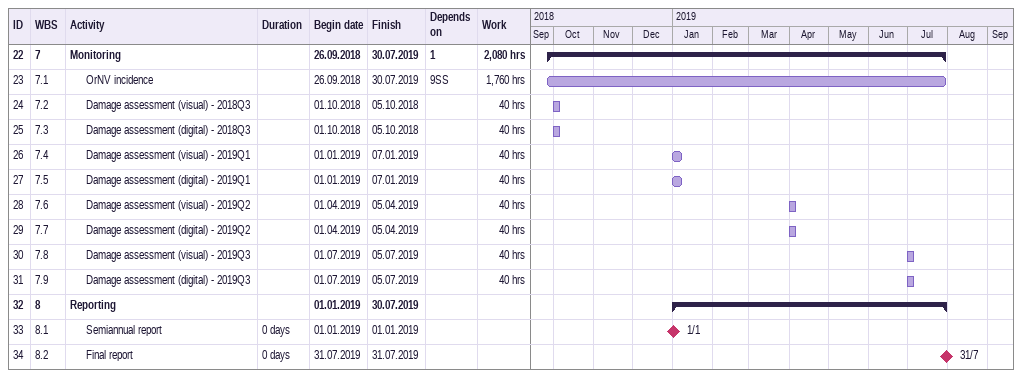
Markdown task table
| ID | WBS | Task | Duration | Start | Finish | Predecessors | Work (h) |
|---|---|---|---|---|---|---|---|
| 22 | 7 | **Monitoring** |  | 2018-09-26 | 2019-07-30 | 1 | 2080 |
| 23 | 7.1 | OrNV incidence |  | 2018-09-26 | 2019-07-30 | 9SS | 1760 |
| 24 | 7.2 | Damage assessment (visual) - 2018Q3 |  | 2018-10-01 | 2018-10-05 |  | 40 |
| 25 | 7.3 | Damage assessment (digital) - 2018Q3 |  | 2018-10-01 | 2018-10-05 |  | 40 |
| 26 | 7.4 | Damage assessment (visual) - 2019Q1 |  | 2019-01-01 | 2019-01-07 |  | 40 |
| 27 | 7.5 | Damage assessment (digital) - 2019Q1 |  | 2019-01-01 | 2019-01-07 |  | 40 |
| 28 | 7.6 | Damage assessment (visual) - 2019Q2 |  | 2019-04-01 | 2019-04-05 |  | 40 |
| 29 | 7.7 | Damage assessment (digital) - 2019Q2 |  | 2019-04-01 | 2019-04-05 |  | 40 |
| 30 | 7.8 | Damage assessment (visual) - 2019Q3 |  | 2019-07-01 | 2019-07-05 |  | 40 |
| 31 | 7.9 | Damage assessment (digital) - 2019Q3 |  | 2019-07-01 | 2019-07-05 |  | 40 |
| 32 | 8 | **Reporting** |  | 2019-01-01 | 2019-07-30 |  |  |
| 33 | 8.1 | Semiannual report | 0d | 2019-01-01 | 2019-01-01 |  |  |
| 34 | 8.2 | Final report | 0d | 2019-07-31 | 2019-07-31 |  |  |
